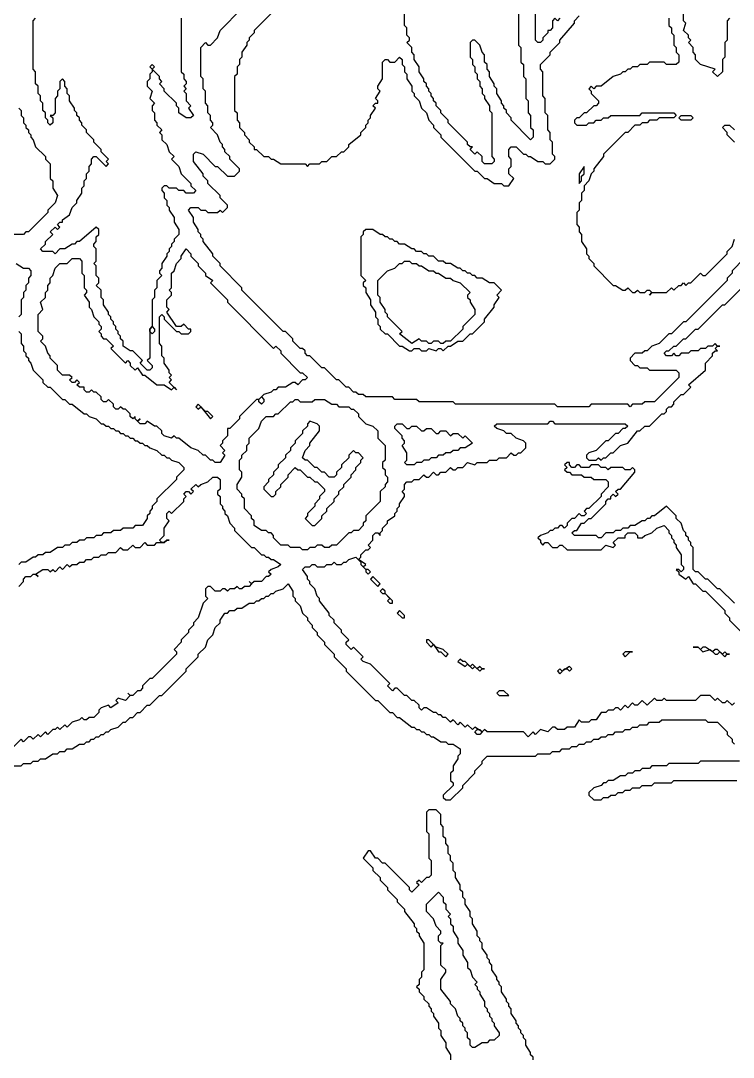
# Model space of a CAD drawing. Header units: millimetres. Extents: x 2 to 58.7, y 4.1 to 84.
# Drawn here: x 19.99 to 37.78, y 30.67 to 56.55 of the extents above; entities that cross this region are included whole.
import ezdxf

# ---------------------------------------------------------------- set-up
doc = ezdxf.new("R2010")
doc.units = ezdxf.units.MM
doc.layers.add('RAISED_METAL', color=7, linetype='Continuous')

msp = doc.modelspace()

# ---------------------------------------------------------------- linework, layer by layer
at = {"layer": 'RAISED_METAL'}
for points in [[(33.451, 56.606), (33.39, 56.545), (33.329, 56.606), (33.269, 56.545), (33.269, 56.364), (33.208, 56.303), (33.148, 56.303), (33.148, 56.242), (33.026, 56.121), (33.026, 56.061), (32.966, 56), (32.905, 56), (32.845, 56.061), (32.845, 57.939)], [(32.42, 57.455), (32.42, 55.939), (32.481, 55.879), (32.481, 55.515), (32.542, 55.455), (32.542, 55.152), (32.602, 55.091), (32.602, 54.606), (32.663, 54.545), (32.663, 54.242), (32.723, 54.182), (32.723, 53.879), (32.784, 53.818), (32.784, 53.636), (32.723, 53.576), (32.239, 54.061), (32.239, 54.121), (32.117, 54.242), (32.117, 54.303), (32.057, 54.364), (32.057, 54.424), (31.996, 54.485), (31.996, 54.545), (31.875, 54.727), (31.875, 54.848), (31.814, 54.909), (31.814, 54.97), (31.693, 55.152), (31.693, 55.273), (31.633, 55.333), (31.633, 55.455), (31.572, 55.515), (31.572, 55.697), (31.511, 55.758), (31.451, 55.939), (31.33, 56.061), (31.269, 56.061), (31.209, 56), (31.209, 55.636), (31.269, 55.576), (31.269, 55.455), (31.33, 55.394), (31.33, 55.273), (31.39, 55.212), (31.39, 55.091), (31.451, 55.03), (31.451, 54.909), (31.511, 54.848), (31.511, 54.727), (31.572, 54.667), (31.572, 54.606), (31.693, 54.424), (31.693, 54.303), (31.754, 54.242), (31.754, 53.152), (31.814, 53.091), (31.814, 53.03), (31.754, 52.97), (31.572, 52.97), (31.511, 53.03), (31.511, 53.152), (31.39, 53.273), (31.33, 53.212), (31.209, 53.333), (31.269, 53.394), (31.209, 53.394), (31.148, 53.455), (31.148, 53.515), (30.663, 54), (30.663, 54.061), (30.481, 54.242), (30.481, 54.303), (30.36, 54.424), (30.36, 54.485), (30.3, 54.545), (30.3, 54.606), (30.239, 54.667), (30.239, 54.727), (30.178, 54.788), (30.178, 54.848), (30.118, 54.909), (30.118, 54.97), (30.057, 55.03), (30.057, 55.091), (29.936, 55.273), (29.936, 55.394), (29.815, 55.576), (29.815, 55.697), (29.754, 55.758), (29.754, 55.879), (29.633, 56), (29.694, 56.061), (29.694, 56.121), (29.633, 56.182), (29.633, 56.364), (29.572, 56.424), (29.572, 56.909)], [(38.056, 50.606), (37.753, 50.303), (37.753, 50.242), (37.632, 50.121), (37.632, 50.061), (36.602, 49.03), (36.541, 49.03), (36.238, 48.727), (36.178, 48.727), (35.935, 48.485), (35.753, 48.424), (35.632, 48.303), (35.572, 48.303), (35.511, 48.242), (35.329, 48.242), (35.208, 48.121), (35.208, 48.061), (35.329, 47.939), (35.39, 47.939), (35.45, 47.879), (35.632, 47.879), (35.693, 47.818), (36.359, 47.818), (36.42, 47.758), (36.42, 47.636), (35.814, 47.03), (35.572, 47.03), (35.511, 46.97), (35.269, 46.97), (35.208, 46.909), (35.147, 46.97), (34.238, 46.97), (34.178, 46.909), (33.39, 46.909), (33.329, 46.97), (30.845, 46.97), (30.784, 47.03), (29.936, 47.03), (29.875, 47.091), (29.33, 47.091), (29.269, 47.152), (28.603, 47.152), (28.542, 47.212), (28.421, 47.212), (28.36, 47.273), (28.3, 47.273), (28.179, 47.394), (28.118, 47.394), (27.936, 47.576), (27.876, 47.576), (27.573, 47.879), (27.512, 47.879), (27.209, 48.182), (27.148, 48.182), (27.088, 48.242), (27.088, 48.303), (27.027, 48.364), (26.967, 48.364), (26.785, 48.545), (26.785, 48.606), (26.603, 48.788), (26.542, 48.788), (25.512, 49.818), (25.512, 49.879), (24.967, 50.424), (24.967, 50.485), (24.785, 50.667), (24.785, 50.727), (24.543, 51.03), (24.543, 51.091), (24.482, 51.152), (24.482, 51.212), (24.421, 51.273), (24.421, 51.333), (24.3, 51.515), (24.3, 51.636), (24.179, 51.818), (24.24, 51.879), (24.421, 51.879), (24.482, 51.818), (24.603, 51.818), (24.664, 51.758), (24.906, 51.758), (24.967, 51.818), (25.027, 51.758), (25.149, 51.879), (25.149, 51.939), (24.967, 52.121), (24.967, 52.182), (24.664, 52.485), (24.664, 52.545), (24.543, 52.667), (24.543, 52.727), (24.3, 53.03), (24.3, 53.212), (24.361, 53.273), (24.543, 53.212), (24.846, 52.909), (24.906, 52.909), (25.149, 52.667), (25.33, 52.667), (25.452, 52.788), (25.452, 52.848), (25.209, 53.091), (25.209, 53.152), (25.088, 53.273), (25.088, 53.333), (25.027, 53.394), (25.027, 53.455), (24.967, 53.515), (24.906, 53.697), (24.724, 53.879), (24.785, 53.939), (24.785, 54), (24.724, 54.061), (24.724, 54.182), (24.664, 54.242), (24.664, 54.424), (24.603, 54.485), (24.603, 54.788), (24.543, 54.848), (24.543, 55.091), (24.482, 55.152), (24.482, 55.879), (24.603, 56), (24.664, 55.939), (24.724, 55.939), (24.906, 56.121), (24.967, 56.303), (25.512, 56.848)], [(26.239, 56.727), (25.815, 56.303), (25.815, 56.242), (25.694, 56.121), (25.694, 56.061), (25.633, 56), (25.633, 55.939), (25.512, 55.758), (25.512, 55.636), (25.452, 55.576), (25.452, 55.455), (25.391, 55.394), (25.391, 55.212), (25.33, 55.152), (25.33, 54.303), (25.391, 54.242), (25.391, 54.061), (25.452, 54), (25.452, 53.879), (25.573, 53.758), (25.573, 53.697), (25.694, 53.576), (25.694, 53.515), (25.815, 53.394), (25.815, 53.333), (25.876, 53.333), (26.058, 53.152), (26.179, 53.152), (26.239, 53.091), (26.3, 53.091), (26.482, 52.97), (27.088, 52.97), (27.148, 52.909), (27.209, 52.97), (27.451, 52.97), (27.512, 53.03), (27.633, 53.03), (27.754, 53.152), (27.876, 53.152), (27.997, 53.273), (28.057, 53.273), (28.179, 53.394), (28.179, 53.455), (28.482, 53.697), (28.482, 53.758), (28.603, 53.879), (28.603, 53.939), (28.663, 54), (28.663, 54.061), (28.724, 54.121), (28.724, 54.182), (28.845, 54.364), (28.785, 54.424), (28.845, 54.485), (28.906, 54.485), (28.906, 54.545), (28.845, 54.606), (28.966, 54.788), (28.906, 54.848), (28.906, 54.909), (29.027, 55.091), (29.027, 55.515), (29.088, 55.576), (29.148, 55.576), (29.209, 55.515), (29.33, 55.515), (29.451, 55.636), (29.512, 55.576), (29.512, 55.455), (29.572, 55.394), (29.572, 55.273), (29.633, 55.212), (29.633, 55.091), (29.754, 54.909), (29.754, 54.788), (29.815, 54.727), (29.815, 54.667), (29.936, 54.545), (29.997, 54.364), (30.118, 54.242), (30.178, 54.061), (30.3, 53.939), (30.3, 53.879), (30.481, 53.697), (30.481, 53.636), (31.33, 52.788), (31.39, 52.788), (31.572, 52.606), (31.633, 52.606), (31.814, 52.485), (31.996, 52.485), (32.057, 52.424), (32.178, 52.424), (32.299, 52.606), (32.178, 52.727), (32.178, 52.848), (32.239, 52.909), (32.239, 53.091), (32.178, 53.152), (32.178, 53.333), (32.239, 53.394), (32.36, 53.394), (32.542, 53.212), (32.602, 53.212), (32.663, 53.152), (32.723, 53.152), (32.905, 53.03), (33.026, 53.03), (33.087, 52.97), (33.208, 52.97), (33.329, 53.091), (33.329, 53.152), (33.269, 53.212), (33.269, 53.515), (33.208, 53.576), (33.208, 53.758), (33.148, 53.818), (33.148, 54.182), (33.087, 54.242), (33.087, 54.606), (33.026, 54.667), (33.026, 55.273), (32.966, 55.333), (32.966, 55.455), (33.208, 55.697), (33.208, 55.758), (33.451, 56), (33.451, 56.061), (33.814, 56.485), (33.814, 56.545), (33.935, 56.667)], [(37.693, 56.606), (37.632, 56.545), (37.632, 56.061), (37.571, 56), (37.571, 55.636), (37.511, 55.576), (37.511, 55.273), (37.39, 55.152), (37.268, 55.273), (37.329, 55.333), (36.965, 55.455), (36.844, 55.576), (36.844, 55.697), (36.784, 55.758), (36.784, 55.879), (36.662, 56), (36.723, 56.061), (36.662, 56.121), (36.662, 56.182), (36.541, 56.303), (36.602, 56.485), (36.541, 56.545), (36.541, 56.727)], [(23.997, 56.606), (23.997, 55.273), (24.058, 55.212), (24.058, 55.091), (24.119, 55.03), (24.119, 54.97), (24.058, 54.909), (24.119, 54.848), (24.058, 54.788), (24.119, 54.727), (24.119, 54.545), (24.24, 54.424), (24.179, 54.364), (24.3, 54.182), (24.24, 54.121), (24.119, 54.121), (23.937, 54.242), (23.937, 54.364), (23.876, 54.424), (23.876, 54.485), (23.573, 54.788), (23.573, 54.848), (23.452, 54.97), (23.513, 55.03), (23.452, 55.091), (23.452, 55.152), (23.27, 55.333), (23.331, 55.394), (23.27, 55.455), (23.21, 55.394), (23.27, 55.333), (23.27, 55.273), (23.21, 55.212), (23.21, 55.091), (23.149, 55.03), (23.149, 54.909), (23.27, 54.788), (23.21, 54.606), (23.331, 54.485), (23.27, 54.424), (23.27, 54.303), (23.331, 54.242), (23.331, 54.061), (23.391, 54), (23.391, 53.939), (23.513, 53.818), (23.452, 53.758), (23.513, 53.697), (23.513, 53.576), (23.634, 53.455), (23.694, 53.273), (23.816, 53.152), (23.755, 53.091), (23.937, 52.909), (23.997, 52.727), (24.24, 52.485), (24.24, 52.424), (24.361, 52.303), (24.3, 52.242), (24.119, 52.242), (24.058, 52.303), (23.937, 52.303), (23.876, 52.364), (23.694, 52.364), (23.634, 52.424), (23.573, 52.424), (23.513, 52.364), (23.513, 52.303), (23.573, 52.242), (23.573, 52.121), (23.634, 52.061), (23.634, 51.939), (23.694, 51.879), (23.694, 51.818), (23.816, 51.636), (23.816, 51.515), (23.937, 51.333), (23.937, 51.212), (23.816, 51.091), (23.816, 51.03), (23.755, 50.97), (23.755, 50.909), (23.694, 50.848), (23.694, 50.788), (23.634, 50.727), (23.634, 50.667), (23.513, 50.485), (23.513, 50.364), (23.452, 50.303), (23.452, 50.242), (23.513, 50.182), (23.391, 50.061), (23.391, 49.879), (23.331, 49.818), (23.331, 49.636), (23.27, 49.576), (23.27, 48.909), (23.21, 48.848), (23.21, 48.121), (23.149, 48.061), (23.27, 47.939), (23.27, 47.879), (23.21, 47.818), (23.149, 47.818), (22.967, 48), (23.028, 48.061), (22.785, 48.303), (22.725, 48.303), (22.543, 48.424), (22.543, 48.545), (22.482, 48.606), (22.482, 48.667), (22.422, 48.727), (22.422, 48.788), (22.361, 48.848), (22.361, 48.909), (22.301, 48.97), (22.301, 49.03), (22.24, 49.091), (22.24, 49.152), (22.179, 49.212), (22.179, 49.273), (22.058, 49.455), (22.058, 49.576), (21.998, 49.636), (21.998, 49.818), (21.876, 49.939), (21.937, 50), (21.937, 50.121), (21.876, 50.182), (21.876, 50.424), (21.816, 50.485), (21.876, 50.545), (21.876, 50.848), (21.816, 50.909), (21.816, 50.97), (21.876, 51.03), (21.876, 51.152), (21.937, 51.212), (21.937, 51.333), (21.876, 51.394), (21.452, 51.03), (21.392, 51.03), (21.331, 50.97), (21.27, 50.97), (21.089, 50.848), (20.967, 50.848), (20.846, 50.727), (20.786, 50.788), (20.543, 50.788), (20.483, 50.848), (20.604, 50.97), (20.604, 51.03), (20.786, 51.212), (20.725, 51.273), (20.846, 51.394), (20.907, 51.333), (20.967, 51.394), (20.907, 51.455), (20.967, 51.515), (21.028, 51.515), (21.028, 51.576), (21.21, 51.697), (21.27, 51.879), (21.392, 52), (21.392, 52.061), (21.513, 52.242), (21.513, 52.364), (21.573, 52.424), (21.573, 52.545), (21.634, 52.606), (21.634, 52.727), (21.695, 52.788), (21.695, 52.909), (21.755, 52.97), (21.755, 53.091), (21.816, 53.152), (21.876, 53.152), (22.119, 52.909), (22.179, 52.97), (22.119, 53.03), (22.179, 53.091), (21.998, 53.273), (21.998, 53.333), (21.816, 53.515), (21.816, 53.576), (21.634, 53.758), (21.634, 53.818), (21.513, 53.939), (21.513, 54), (21.452, 54.061), (21.452, 54.121), (21.392, 54.182), (21.392, 54.242), (21.331, 54.303), (21.331, 54.364), (21.21, 54.545), (21.21, 54.667), (21.149, 54.727), (21.149, 54.848), (21.089, 54.909), (21.089, 55.03), (21.028, 55.091), (20.967, 55.03), (20.967, 54.848), (20.907, 54.788), (20.907, 54.667), (20.846, 54.606), (20.846, 54.242), (20.786, 54.182), (20.725, 54.182), (20.786, 54.121), (20.786, 54), (20.725, 53.939), (20.664, 54), (20.664, 54.061), (20.604, 54.121), (20.604, 54.242), (20.543, 54.303), (20.543, 54.485), (20.483, 54.545), (20.483, 54.667), (20.422, 54.727), (20.422, 54.909), (20.361, 54.97), (20.361, 55.273), (20.301, 55.333), (20.301, 56.545), (20.361, 56.606)], [(36.178, 56.606), (36.178, 56.424), (36.238, 56.364), (36.238, 56.242), (36.299, 56.182), (36.299, 55.939), (36.359, 55.879), (36.359, 55.758), (36.42, 55.697), (36.42, 55.515), (36.359, 55.455), (36.117, 55.455), (36.056, 55.515), (35.693, 55.515), (35.632, 55.455), (35.45, 55.455), (35.39, 55.394), (35.269, 55.394), (35.208, 55.333), (35.147, 55.333), (35.087, 55.273), (35.026, 55.273), (34.966, 55.212), (34.784, 55.152), (34.481, 54.909), (34.36, 54.909), (34.299, 54.848), (34.238, 54.909), (34.178, 54.848), (34.238, 54.788), (34.238, 54.727), (34.42, 54.545), (34.42, 54.485), (34.36, 54.424), (34.299, 54.424), (34.117, 54.242), (34.057, 54.242), (33.935, 54.121), (33.875, 54.121), (33.814, 54.061), (33.814, 54), (33.875, 53.939), (34.117, 53.939), (34.178, 54), (34.299, 54), (34.36, 54.061), (34.481, 54.061), (34.541, 54.121), (34.663, 54.121), (34.723, 54.182), (35.45, 54.182), (35.511, 54.242), (36.299, 54.242), (36.359, 54.182), (36.299, 54.121), (35.935, 54.121), (35.875, 54.061), (35.693, 54.061), (35.632, 54), (35.511, 54), (35.45, 53.939), (35.329, 53.939), (35.147, 53.758), (35.087, 53.758), (34.541, 53.212), (34.541, 53.152), (34.299, 52.848), (34.299, 52.788), (34.238, 52.727), (34.178, 52.545), (34.057, 52.424), (34.057, 52.303), (33.996, 52.242), (33.996, 52.061), (33.935, 52), (33.935, 51.818), (33.875, 51.758), (33.875, 51.455), (33.935, 51.394), (33.935, 51.273), (33.996, 51.212), (33.996, 51.03), (34.117, 50.848), (34.117, 50.727), (34.178, 50.667), (34.178, 50.606), (34.299, 50.485), (34.299, 50.424), (34.784, 49.939), (34.844, 49.939), (35.026, 49.818), (35.087, 49.818), (35.147, 49.879), (35.269, 49.758), (35.329, 49.758), (35.39, 49.818), (35.45, 49.758), (35.572, 49.758), (35.632, 49.818), (35.693, 49.818), (35.753, 49.758), (35.693, 49.697), (35.753, 49.758), (36.117, 49.758), (36.238, 49.879), (36.299, 49.818), (36.42, 49.939), (36.481, 49.939), (36.541, 50), (36.602, 49.939), (36.662, 50), (36.723, 50), (36.965, 50.242), (37.026, 50.182), (37.087, 50.182), (37.632, 50.727), (37.632, 50.788), (37.753, 50.909), (37.814, 51.091)], [(19.937, 54.364), (19.998, 54.303), (19.998, 54.182), (20.058, 54.121), (20.058, 54), (20.119, 53.939), (20.119, 53.879), (20.18, 53.818), (20.18, 53.758), (20.24, 53.697), (20.24, 53.636), (20.301, 53.576), (20.361, 53.394), (20.604, 53.152), (20.604, 53.091), (20.725, 52.97), (20.725, 52.606), (20.786, 52.545), (20.786, 52.364), (20.907, 52.182), (20.846, 52), (20.664, 51.818), (20.664, 51.758), (20.18, 51.273), (20.119, 51.273), (20.058, 51.212), (19.634, 51.212)], [(37.814, 53.515), (37.632, 53.697), (37.632, 53.758), (37.511, 53.879), (37.571, 53.939), (37.693, 53.939), (37.814, 53.818)], [(19.877, 50.485), (20.058, 50.364), (20.18, 50.364), (20.24, 50.303), (20.24, 50.182), (20.18, 50.121), (20.18, 50), (20.119, 49.939), (20.119, 49.818), (20.058, 49.758), (20.058, 49.636), (19.998, 49.576), (19.998, 49.212), (19.937, 49.152)], [(37.814, 39.515), (37.753, 39.455), (37.632, 39.576), (37.571, 39.515), (37.511, 39.515), (37.39, 39.636), (37.329, 39.576), (37.208, 39.697), (36.965, 39.697), (36.844, 39.576), (36.117, 39.576), (36.056, 39.636), (35.996, 39.576), (35.875, 39.576), (35.814, 39.636), (35.632, 39.455), (35.511, 39.576), (35.39, 39.455), (35.329, 39.455), (35.269, 39.515), (35.147, 39.394), (35.087, 39.455), (34.966, 39.333), (34.905, 39.394), (34.844, 39.394), (34.784, 39.333), (34.663, 39.333), (34.602, 39.273), (34.481, 39.273), (34.36, 39.091), (34.238, 39.091), (34.178, 39.03), (33.996, 39.03), (33.935, 39.091), (33.814, 38.909), (33.632, 38.909), (33.572, 38.848), (33.39, 38.848), (33.329, 38.909), (33.269, 38.909), (33.148, 38.788), (32.966, 38.848), (32.845, 38.727), (32.784, 38.788), (32.663, 38.667), (32.542, 38.788), (31.633, 38.788), (31.572, 38.848), (31.511, 38.788), (31.33, 38.909), (31.269, 38.848), (31.148, 38.97), (31.087, 38.909), (30.966, 39.03), (30.906, 38.97), (30.784, 39.091), (30.724, 39.03), (30.603, 39.152), (30.542, 39.152), (30.481, 39.212), (30.421, 39.212), (30.36, 39.273), (30.3, 39.273), (30.118, 39.394), (30.057, 39.394), (29.997, 39.333), (29.936, 39.394), (29.936, 39.455), (29.815, 39.576), (29.754, 39.576), (29.633, 39.697), (29.572, 39.697), (29.391, 39.879), (29.33, 39.879), (29.269, 39.818), (29.148, 39.939), (29.209, 40), (28.724, 40.485), (28.542, 40.545), (28.482, 40.606), (28.542, 40.667), (28.3, 40.909), (28.239, 40.848), (28.118, 40.97), (28.118, 41.03), (28.179, 41.091), (27.997, 41.273), (27.997, 41.333), (27.815, 41.515), (27.815, 41.576), (27.694, 41.697), (27.694, 41.758), (27.451, 42.061), (27.451, 42.121), (27.391, 42.182), (27.33, 42.364), (27.209, 42.485), (27.209, 42.545), (27.148, 42.606), (27.148, 42.667), (27.027, 42.848), (27.088, 42.909), (27.209, 42.909), (27.27, 42.97), (27.33, 42.97), (27.391, 42.909), (27.573, 42.909), (27.633, 42.97), (27.754, 42.97), (27.815, 43.03), (27.876, 42.97), (27.997, 42.97), (28.057, 43.03), (28.118, 43.03), (28.179, 43.091), (28.36, 43.152), (28.482, 43.03), (28.482, 42.97), (28.603, 42.848), (28.603, 42.788), (28.663, 42.727), (28.724, 42.788), (28.663, 42.848), (28.603, 42.848), (28.542, 42.909), (28.603, 42.97), (28.421, 43.091), (28.482, 43.152), (28.482, 43.212), (28.603, 43.333), (28.663, 43.333), (28.724, 43.394), (28.663, 43.455), (28.785, 43.576), (28.785, 43.697), (28.845, 43.758), (28.906, 43.758), (28.966, 43.697), (28.966, 43.758), (29.027, 43.818), (29.027, 43.879), (29.148, 44), (29.148, 44.061), (29.33, 44.182), (29.33, 44.242), (29.391, 44.303), (29.391, 44.364), (29.451, 44.424), (29.451, 44.485), (29.572, 44.667), (29.572, 44.727), (29.512, 44.788), (29.572, 44.848), (29.572, 44.97), (29.633, 45.03), (29.754, 45.03), (29.815, 45.091), (29.936, 45.091), (30.057, 45.212), (30.118, 45.152), (30.178, 45.152), (30.3, 45.273), (30.36, 45.212), (30.421, 45.212), (30.481, 45.273), (30.603, 45.273), (30.724, 45.394), (30.784, 45.333), (30.845, 45.333), (30.906, 45.394), (31.027, 45.394), (31.148, 45.515), (31.33, 45.455), (31.39, 45.515), (31.633, 45.515), (31.693, 45.576), (31.875, 45.576), (31.936, 45.636), (32.117, 45.636), (32.239, 45.758), (32.299, 45.697), (32.36, 45.697), (32.42, 45.758), (32.481, 45.758), (32.602, 45.879), (32.602, 46), (32.542, 46.061), (32.36, 46.121), (32.239, 46.242), (32.117, 46.242), (32.057, 46.303), (31.875, 46.364), (31.814, 46.424), (31.875, 46.485), (33.148, 46.485), (33.208, 46.545), (33.269, 46.545), (33.329, 46.485), (35.087, 46.485), (35.147, 46.424), (35.087, 46.364), (35.026, 46.364), (34.905, 46.242), (34.844, 46.242), (34.663, 46.061), (34.602, 46.061), (34.36, 45.818), (34.178, 45.758), (34.117, 45.697), (34.117, 45.636), (34.178, 45.576), (34.36, 45.576), (34.42, 45.636), (34.481, 45.576), (34.541, 45.636), (34.602, 45.636), (34.723, 45.758), (34.784, 45.758), (34.966, 45.939), (35.147, 46), (35.39, 46.303), (35.45, 46.303), (35.572, 46.424), (35.693, 46.424), (35.996, 46.727), (36.056, 46.727), (36.117, 46.788), (36.117, 46.848), (36.178, 46.909), (36.238, 46.909), (36.299, 46.97), (36.299, 47.03), (36.481, 47.212), (36.541, 47.212), (36.723, 47.394), (36.662, 47.455), (37.087, 47.818), (37.087, 48), (37.268, 48.182), (37.268, 48.242), (37.329, 48.303), (37.39, 48.303), (37.329, 48.364), (37.39, 48.424), (37.45, 48.424), (37.39, 48.424), (37.329, 48.485), (37.268, 48.424), (37.147, 48.424), (37.087, 48.364), (36.965, 48.364), (36.905, 48.303), (36.723, 48.303), (36.662, 48.242), (36.481, 48.242), (36.42, 48.182), (36.359, 48.182), (36.299, 48.242), (36.238, 48.182), (36.117, 48.182), (36.056, 48.242), (36.117, 48.303), (36.178, 48.303), (36.299, 48.424), (36.359, 48.424), (36.541, 48.606), (36.602, 48.606), (36.844, 48.848), (36.905, 48.848), (37.511, 49.455), (37.571, 49.455), (38.056, 49.939)], [(19.937, 48.788), (19.998, 48.727), (19.998, 48.485), (20.058, 48.424), (20.058, 48.303), (20.119, 48.242), (20.119, 48.182), (20.18, 48.121), (20.18, 48.061), (20.24, 48), (20.301, 47.818), (20.543, 47.576), (20.543, 47.515), (20.664, 47.394), (20.725, 47.394), (21.028, 47.091), (21.089, 47.091), (21.21, 46.97), (21.27, 46.97), (21.573, 46.727), (21.634, 46.727), (21.695, 46.667), (21.876, 46.606), (21.998, 46.485), (22.058, 46.485), (22.119, 46.424), (22.179, 46.424), (22.24, 46.364), (22.301, 46.364), (22.361, 46.303), (22.422, 46.303), (22.482, 46.242), (22.543, 46.242), (22.604, 46.182), (22.664, 46.182), (22.725, 46.121), (22.785, 46.121), (22.846, 46.061), (22.907, 46.061), (22.967, 46), (23.028, 46), (23.088, 45.939), (23.149, 45.939), (23.21, 45.879), (23.391, 45.818), (23.513, 45.697), (23.573, 45.697), (23.634, 45.636), (23.694, 45.636), (23.755, 45.576), (23.937, 45.515), (24.058, 45.394), (24.058, 45.333), (23.876, 45.152), (23.876, 45.091), (23.391, 44.606), (23.391, 44.545), (23.27, 44.424), (23.27, 44.364), (23.21, 44.303), (23.21, 44.242), (23.149, 44.182), (23.149, 44.121), (23.028, 43.939), (22.846, 43.939), (22.785, 43.879), (22.543, 43.879), (22.482, 43.818), (22.301, 43.818), (22.24, 43.758), (22.058, 43.758), (21.998, 43.697), (21.876, 43.697), (21.816, 43.636), (21.634, 43.636), (21.573, 43.576), (21.452, 43.576), (21.392, 43.515), (21.27, 43.515), (21.21, 43.455), (21.089, 43.455), (21.028, 43.394), (20.907, 43.394), (20.725, 43.273), (20.604, 43.273), (20.543, 43.212), (20.422, 43.212), (20.361, 43.152), (20.301, 43.152), (20.119, 43.03), (19.998, 43.03), (19.937, 42.97)], [(37.814, 42), (37.45, 42.364), (37.39, 42.364), (37.147, 42.606), (37.087, 42.606), (36.905, 42.788), (36.844, 42.788), (36.784, 42.848), (36.784, 43.394), (36.723, 43.455), (36.723, 43.515), (36.662, 43.576), (36.662, 43.636), (36.602, 43.697), (36.602, 43.758), (36.541, 43.818), (36.481, 44), (36.359, 44.121), (36.359, 44.182), (36.117, 44.424), (35.814, 44.182), (35.753, 44.182), (35.693, 44.121), (35.632, 44.121), (35.572, 44.061), (35.511, 44.061), (35.329, 43.939), (35.208, 43.939), (35.147, 43.879), (35.026, 43.879), (34.966, 43.818), (34.844, 43.818), (34.784, 43.758), (34.602, 43.758), (34.481, 43.636), (34.42, 43.636), (34.36, 43.697), (33.814, 43.697), (33.754, 43.758), (33.814, 43.818), (33.875, 43.818), (33.996, 44), (34.057, 44), (34.178, 44.121), (34.238, 44.121), (34.602, 44.485), (34.602, 44.545), (34.663, 44.606), (34.723, 44.606), (34.723, 44.667), (34.784, 44.727), (34.844, 44.667), (34.905, 44.727), (34.844, 44.788), (34.905, 44.848), (34.966, 44.848), (35.329, 45.273), (35.329, 45.333), (35.269, 45.394), (35.208, 45.333), (35.087, 45.333), (35.026, 45.394), (34.723, 45.394), (34.663, 45.333), (34.602, 45.394), (34.481, 45.394), (34.42, 45.455), (34.238, 45.455), (34.178, 45.394), (33.996, 45.394), (33.935, 45.455), (33.875, 45.455), (33.814, 45.394), (33.754, 45.394), (33.693, 45.455), (33.693, 45.515), (33.632, 45.515), (33.572, 45.455), (33.632, 45.394), (33.572, 45.333), (33.632, 45.273), (33.693, 45.273), (33.754, 45.212), (33.996, 45.212), (34.057, 45.152), (34.238, 45.152), (34.299, 45.091), (34.602, 45.091), (34.663, 45.03), (34.663, 44.909), (34.481, 44.727), (34.481, 44.667), (34.178, 44.364), (34.117, 44.364), (34.057, 44.303), (34.117, 44.242), (34.057, 44.182), (33.996, 44.182), (33.935, 44.242), (33.814, 44.121), (33.754, 44.121), (33.632, 44), (33.632, 43.939), (33.572, 43.879), (33.511, 43.939), (33.451, 43.939), (33.39, 43.879), (33.329, 43.879), (33.269, 43.818), (33.208, 43.818), (33.148, 43.758), (32.966, 43.697), (32.905, 43.636), (32.966, 43.576), (32.966, 43.515), (33.026, 43.455), (33.087, 43.515), (33.148, 43.515), (33.269, 43.394), (33.39, 43.394), (33.451, 43.455), (33.511, 43.455), (33.632, 43.333), (34.481, 43.333), (34.602, 43.455), (34.784, 43.394), (34.844, 43.455), (34.784, 43.515), (34.905, 43.636), (35.087, 43.636), (35.087, 43.697), (35.147, 43.758), (35.329, 43.758), (35.39, 43.697), (35.39, 43.636), (35.511, 43.636), (35.572, 43.697), (35.753, 43.758), (35.875, 43.879), (36.056, 43.939), (36.178, 43.818), (36.178, 43.758), (36.238, 43.697), (36.238, 43.636), (36.299, 43.576), (36.299, 43.515), (36.359, 43.455), (36.359, 43.394), (36.481, 43.212), (36.481, 42.97), (36.541, 42.909), (36.541, 42.848), (36.481, 42.788), (36.42, 42.848), (36.359, 42.848), (36.42, 42.788), (36.42, 42.727), (36.602, 42.606), (36.662, 42.667), (36.784, 42.485), (36.844, 42.485), (37.026, 42.303), (37.087, 42.303), (37.571, 41.818), (37.571, 41.758), (37.693, 41.636), (37.693, 41.576), (37.996, 41.273)], [(19.937, 42.424), (20.058, 42.545), (20.058, 42.606), (20.119, 42.667), (20.24, 42.667), (20.301, 42.727), (20.361, 42.727), (20.422, 42.667), (20.361, 42.727), (20.543, 42.848), (20.664, 42.848), (20.725, 42.788), (20.786, 42.848), (20.846, 42.788), (20.967, 42.909), (21.028, 42.848), (21.149, 42.97), (21.21, 42.909), (21.27, 42.97), (21.392, 42.97), (21.452, 43.03), (21.573, 43.03), (21.634, 43.091), (21.755, 43.091), (21.816, 43.152), (21.937, 43.152), (21.998, 43.212), (22.119, 43.212), (22.179, 43.273), (22.361, 43.273), (22.482, 43.394), (22.543, 43.333), (22.664, 43.333), (22.785, 43.455), (22.846, 43.394), (22.967, 43.394), (23.088, 43.515), (23.149, 43.455), (23.331, 43.455), (23.391, 43.515), (23.573, 43.515), (23.634, 43.576), (23.694, 43.576), (23.634, 43.576), (23.573, 43.515), (23.513, 43.515), (23.452, 43.576), (23.573, 43.697), (23.573, 43.879), (23.694, 44.061), (23.634, 44.121), (23.634, 44.242), (23.694, 44.303), (23.755, 44.242), (24.058, 44.545), (24.058, 44.606), (24.119, 44.667), (24.058, 44.727), (24.119, 44.788), (24.179, 44.788), (24.24, 44.727), (24.3, 44.788), (24.24, 44.848), (24.361, 44.97), (24.421, 44.909), (24.482, 44.97), (24.664, 45.03), (24.785, 45.152), (24.906, 45.152), (24.967, 45.091), (24.967, 44.848), (24.906, 44.788), (24.906, 44.727), (24.967, 44.667), (24.967, 44.485), (25.027, 44.424), (25.027, 44.364), (25.088, 44.303), (25.088, 44.242), (25.149, 44.182), (25.209, 44), (25.33, 43.879), (25.33, 43.818), (25.755, 43.394), (25.815, 43.394), (25.997, 43.212), (26.058, 43.212), (26.118, 43.152), (26.179, 43.152), (26.239, 43.091), (26.3, 43.091), (26.482, 42.97), (26.421, 42.909), (26.239, 42.848), (26.179, 42.788), (26.239, 42.727), (26.179, 42.667), (26.118, 42.667), (25.997, 42.545), (25.815, 42.545), (25.755, 42.485), (25.694, 42.545), (25.755, 42.485), (25.694, 42.424), (25.573, 42.424), (25.512, 42.364), (25.452, 42.364), (25.391, 42.424), (25.33, 42.364), (25.209, 42.364), (25.149, 42.303), (25.088, 42.364), (25.027, 42.364), (24.967, 42.303), (24.846, 42.303), (24.724, 42.424), (24.664, 42.424), (24.603, 42.364), (24.603, 42.182), (24.664, 42.121), (24.543, 42), (24.421, 41.636), (24.3, 41.515), (24.3, 41.455), (24.179, 41.333), (24.179, 41.273), (23.997, 41.091), (23.997, 41.03), (23.816, 40.848), (23.876, 40.788), (23.876, 40.727), (23.27, 40.121), (23.21, 40.121), (23.028, 39.939), (23.028, 39.879), (22.967, 39.818), (22.907, 39.818), (22.785, 39.697), (22.725, 39.697), (22.664, 39.758), (22.725, 39.697), (22.604, 39.576), (22.422, 39.636), (22.361, 39.576), (22.422, 39.515), (22.24, 39.394), (22.179, 39.455), (21.998, 39.394), (21.937, 39.333), (21.937, 39.273), (21.816, 39.152), (21.695, 39.152), (21.634, 39.091), (21.573, 39.091), (21.513, 39.152), (21.452, 39.091), (21.27, 39.03), (21.149, 38.909), (21.089, 38.97), (20.967, 38.848), (20.907, 38.909), (20.846, 38.848), (20.786, 38.848), (20.664, 38.727), (20.604, 38.788), (20.483, 38.667), (20.422, 38.727), (20.301, 38.606), (20.24, 38.667), (20.18, 38.667), (20.058, 38.545), (19.998, 38.606), (19.816, 38.424)], [(19.816, 37.939), (19.998, 37.939), (20.058, 38), (20.24, 38), (20.301, 38.061), (20.422, 38.061), (20.483, 38.121), (20.604, 38.121), (20.786, 38.242), (20.907, 38.242), (20.967, 38.303), (21.089, 38.303), (21.149, 38.364), (21.27, 38.364), (21.452, 38.485), (21.573, 38.485), (21.634, 38.545), (21.695, 38.545), (21.755, 38.606), (21.816, 38.606), (21.876, 38.667), (21.937, 38.667), (21.998, 38.727), (22.058, 38.727), (22.119, 38.788), (22.179, 38.788), (22.24, 38.848), (22.422, 38.909), (22.543, 39.03), (22.604, 39.03), (22.725, 39.152), (22.785, 39.152), (22.907, 39.273), (22.967, 39.273), (23.149, 39.455), (23.21, 39.455), (23.452, 39.697), (23.513, 39.697), (24.119, 40.303), (24.119, 40.364), (24.421, 40.667), (24.421, 40.727), (24.603, 40.909), (24.664, 41.091), (24.785, 41.212), (24.846, 41.394), (24.967, 41.515), (24.967, 41.576), (25.088, 41.758), (25.149, 41.758), (25.209, 41.818), (25.33, 41.818), (25.391, 41.879), (25.512, 41.879), (25.694, 42), (25.815, 42), (25.876, 42.061), (25.936, 42.061), (25.997, 42.121), (26.058, 42.121), (26.118, 42.182), (26.179, 42.182), (26.239, 42.242), (26.3, 42.242), (26.361, 42.303), (26.542, 42.364), (26.664, 42.485), (26.785, 42.303), (26.785, 42.182), (26.845, 42.121), (26.845, 42.061), (26.967, 41.939), (27.027, 41.758), (27.148, 41.636), (27.148, 41.576), (27.27, 41.455), (27.27, 41.394), (27.391, 41.273), (27.391, 41.212), (27.573, 41.03), (27.573, 40.97), (27.815, 40.727), (27.815, 40.667), (28.118, 40.364), (28.118, 40.303), (28.845, 39.576), (28.906, 39.576), (29.209, 39.273), (29.269, 39.273), (29.391, 39.152), (29.451, 39.152), (29.754, 38.909), (29.815, 38.909), (29.875, 38.848), (29.936, 38.848), (29.997, 38.788), (30.057, 38.788), (30.118, 38.727), (30.178, 38.727), (30.239, 38.667), (30.3, 38.667), (30.481, 38.545), (30.603, 38.545), (30.663, 38.485), (30.784, 38.485), (30.966, 38.364), (30.966, 38.242), (30.906, 38.182), (30.906, 38.121), (30.784, 37.939), (30.784, 37.818), (30.724, 37.758), (30.724, 37.576), (30.784, 37.515), (30.784, 37.455), (30.542, 37.212), (30.542, 37.152), (30.603, 37.091), (30.724, 37.091), (31.027, 37.394), (31.027, 37.455), (31.33, 37.758), (31.33, 37.818), (31.511, 38), (31.511, 38.061), (31.633, 38.182), (32.845, 38.182), (32.905, 38.242), (33.208, 38.242), (33.269, 38.303), (33.451, 38.303), (33.511, 38.364), (33.693, 38.364), (33.754, 38.424), (33.875, 38.424), (33.935, 38.485), (34.057, 38.485), (34.117, 38.545), (34.238, 38.545), (34.299, 38.606), (34.42, 38.606), (34.481, 38.667), (34.602, 38.667), (34.663, 38.727), (34.784, 38.727), (34.844, 38.788), (35.026, 38.788), (35.087, 38.848), (35.208, 38.848), (35.269, 38.909), (35.39, 38.909), (35.45, 38.97), (35.632, 38.97), (35.693, 39.03), (35.935, 39.03), (35.996, 39.091), (37.087, 39.091), (37.147, 39.03), (37.39, 39.03), (37.632, 38.788), (37.632, 38.727), (37.753, 38.606), (37.753, 38.545), (37.814, 38.485)], [(37.935, 38.061), (36.965, 38.061), (36.905, 38), (36.178, 38), (36.117, 37.939), (35.753, 37.939), (35.693, 37.879), (35.511, 37.879), (35.45, 37.818), (35.329, 37.818), (35.269, 37.758), (35.147, 37.758), (35.087, 37.697), (34.966, 37.697), (34.784, 37.576), (34.663, 37.576), (34.602, 37.515), (34.541, 37.515), (34.481, 37.455), (34.299, 37.394), (34.178, 37.273), (34.178, 37.212), (34.299, 37.091), (34.481, 37.091), (34.541, 37.152), (34.663, 37.152), (34.723, 37.212), (34.844, 37.212), (34.905, 37.273), (35.026, 37.273), (35.087, 37.333), (35.208, 37.333), (35.269, 37.394), (35.45, 37.394), (35.511, 37.455), (35.753, 37.455), (35.814, 37.515), (36.238, 37.515), (36.299, 37.576), (37.874, 37.576)], [(32.784, 30.606), (32.784, 30.667), (32.723, 30.727), (32.723, 30.788), (32.602, 30.97), (32.602, 31.091), (32.542, 31.152), (32.542, 31.212), (32.481, 31.273), (32.481, 31.333), (32.42, 31.394), (32.42, 31.455), (32.36, 31.515), (32.36, 31.576), (32.239, 31.758), (32.239, 31.879), (32.178, 31.939), (32.178, 32), (32.117, 32.061), (32.117, 32.121), (31.996, 32.303), (31.996, 32.424), (31.936, 32.485), (31.936, 32.545), (31.875, 32.606), (31.875, 32.667), (31.754, 32.848), (31.754, 32.97), (31.693, 33.03), (31.693, 33.091), (31.633, 33.152), (31.633, 33.212), (31.511, 33.394), (31.511, 33.515), (31.451, 33.576), (31.451, 33.636), (31.39, 33.697), (31.39, 33.818), (31.269, 34), (31.269, 34.121), (31.209, 34.182), (31.209, 34.303), (31.087, 34.485), (31.087, 34.606), (31.027, 34.667), (31.027, 34.788), (30.966, 34.848), (30.966, 34.97), (30.845, 35.152), (30.845, 35.273), (30.784, 35.333), (30.784, 35.515), (30.724, 35.576), (30.724, 35.697), (30.663, 35.758), (30.663, 35.939), (30.603, 36), (30.603, 36.121), (30.542, 36.182), (30.542, 36.424), (30.481, 36.485), (30.481, 36.727), (30.36, 36.848), (30.178, 36.848), (30.118, 36.788), (30.118, 36.303), (30.178, 36.242), (30.178, 35.636), (30.239, 35.576), (30.239, 35.212), (30.178, 35.152), (30.118, 35.152), (29.997, 35.03), (29.936, 35.091), (29.875, 35.03), (29.936, 34.97), (29.754, 34.788), (29.694, 34.848), (29.694, 34.909), (29.088, 35.515), (29.027, 35.515), (28.906, 35.636), (28.845, 35.636), (28.724, 35.818), (28.663, 35.818), (28.542, 35.636), (28.785, 35.394), (28.785, 35.333), (28.966, 35.152), (28.966, 35.091), (29.148, 34.909), (29.148, 34.848), (29.391, 34.606), (29.391, 34.545), (29.572, 34.364), (29.572, 34.303), (29.815, 34), (29.815, 33.939), (29.875, 33.879), (29.875, 33.818), (29.936, 33.758), (29.936, 33.697), (30.057, 33.515), (30.057, 32.848), (29.997, 32.788), (29.997, 32.667), (29.936, 32.606), (29.936, 32.485), (29.875, 32.424), (29.936, 32.364), (29.936, 32.303), (30.057, 32.182), (30.057, 32.121), (30.178, 32), (30.178, 31.939), (30.239, 31.879), (30.239, 31.818), (30.3, 31.758), (30.3, 31.697), (30.421, 31.515), (30.421, 31.394), (30.481, 31.333), (30.481, 31.212), (30.603, 31.03), (30.603, 30.909), (30.724, 30.727), (30.724, 30.606)]]:
    msp.add_lwpolyline(points, dxfattribs=at)
for points in [[(36.42, 54.121), (36.481, 54.182), (36.723, 54.182), (36.784, 54.121), (36.723, 54.061), (36.481, 54.061)], [(34.057, 52.909), (33.935, 52.727), (33.935, 52.485), (33.996, 52.545), (33.996, 52.667), (34.057, 52.727)], [(28.542, 51.273), (28.542, 51.212), (28.482, 51.152), (28.482, 50.182), (28.603, 50.061), (28.542, 50), (28.542, 49.939), (28.603, 49.879), (28.603, 49.758), (28.724, 49.576), (28.724, 49.455), (28.845, 49.273), (28.845, 49.152), (28.906, 49.091), (28.906, 48.97), (28.966, 48.909), (28.966, 48.848), (29.088, 48.727), (29.148, 48.727), (29.451, 48.424), (29.512, 48.424), (29.694, 48.303), (29.754, 48.303), (29.815, 48.364), (29.936, 48.364), (29.997, 48.303), (30.118, 48.303), (30.178, 48.364), (30.36, 48.303), (30.421, 48.364), (30.481, 48.364), (30.542, 48.303), (30.663, 48.424), (30.724, 48.424), (30.906, 48.545), (31.027, 48.545), (31.209, 48.727), (31.269, 48.727), (31.572, 49.03), (31.572, 49.091), (31.814, 49.394), (31.814, 49.455), (31.936, 49.636), (31.875, 49.697), (31.996, 49.818), (31.814, 50), (31.693, 50), (31.511, 50.121), (31.39, 50.121), (31.33, 50.182), (31.269, 50.182), (31.209, 50.242), (31.148, 50.242), (31.087, 50.303), (31.027, 50.303), (30.966, 50.364), (30.906, 50.364), (30.724, 50.485), (30.603, 50.485), (30.542, 50.545), (30.421, 50.545), (30.3, 50.667), (30.178, 50.667), (30.118, 50.727), (30.057, 50.727), (29.997, 50.788), (29.875, 50.788), (29.815, 50.848), (29.754, 50.848), (29.572, 50.97), (29.451, 50.97), (29.391, 51.03), (29.33, 51.03), (29.269, 51.091), (29.209, 51.091), (29.148, 51.152), (29.088, 51.152), (29.027, 51.212), (28.966, 51.212), (28.785, 51.333), (28.603, 51.333)], [(20.967, 50.485), (21.149, 50.485), (21.27, 50.606), (21.452, 50.606), (21.513, 50.545), (21.513, 50.242), (21.573, 50.182), (21.573, 49.879), (21.634, 49.818), (21.634, 49.758), (21.573, 49.697), (21.695, 49.515), (21.695, 49.394), (21.755, 49.333), (21.816, 49.152), (21.937, 49.03), (21.937, 48.97), (21.998, 48.909), (21.998, 48.848), (21.937, 48.788), (21.998, 48.727), (21.998, 48.667), (22.058, 48.606), (22.119, 48.606), (22.301, 48.424), (22.24, 48.364), (22.604, 48), (22.664, 48.061), (22.725, 48), (22.725, 47.939), (22.846, 47.818), (22.907, 47.879), (23.028, 47.697), (23.088, 47.697), (23.391, 47.455), (23.573, 47.455), (23.755, 47.333), (23.816, 47.394), (23.876, 47.333), (23.694, 47.515), (23.755, 47.576), (23.694, 47.636), (23.755, 47.697), (23.694, 47.758), (23.694, 47.818), (23.573, 48), (23.573, 48.121), (23.513, 48.182), (23.513, 48.424), (23.452, 48.485), (23.452, 49.152), (23.513, 49.212), (23.573, 49.152), (23.573, 49.091), (23.876, 48.788), (23.937, 48.788), (23.997, 48.727), (24.179, 48.727), (24.24, 48.788), (24.24, 48.848), (24.179, 48.848), (24.058, 48.97), (23.997, 48.909), (23.876, 48.909), (23.634, 49.273), (23.694, 49.333), (23.634, 49.394), (23.634, 49.576), (23.755, 49.697), (23.755, 49.758), (23.694, 49.818), (23.755, 49.879), (23.755, 50.242), (23.816, 50.303), (23.876, 50.485), (23.997, 50.606), (23.997, 50.667), (24.119, 50.848), (24.24, 50.727), (24.24, 50.667), (24.421, 50.485), (24.421, 50.424), (24.603, 50.242), (24.603, 50.182), (24.785, 50.061), (24.724, 50), (25.149, 49.576), (25.149, 49.515), (26.3, 48.364), (26.361, 48.424), (26.482, 48.303), (26.482, 48.242), (26.967, 47.758), (27.027, 47.758), (27.148, 47.636), (27.088, 47.576), (27.027, 47.576), (26.906, 47.455), (26.845, 47.515), (26.785, 47.515), (26.603, 47.394), (26.421, 47.394), (26.361, 47.333), (26.3, 47.333), (26.239, 47.273), (26.058, 47.212), (25.936, 47.091), (25.876, 47.091), (25.452, 46.667), (25.452, 46.606), (25.209, 46.364), (25.149, 46.364), (25.149, 46.182), (25.027, 46.061), (25.027, 46), (24.967, 45.939), (25.088, 45.818), (25.027, 45.758), (25.088, 45.697), (24.967, 45.515), (24.846, 45.515), (24.785, 45.576), (24.724, 45.576), (24.603, 45.697), (24.543, 45.697), (24.421, 45.818), (24.24, 45.879), (23.937, 46.121), (23.876, 46.121), (23.816, 46.182), (23.755, 46.121), (23.573, 46.182), (23.513, 46.242), (23.513, 46.303), (23.391, 46.424), (23.331, 46.424), (23.149, 46.545), (23.088, 46.485), (22.967, 46.485), (22.907, 46.545), (22.967, 46.606), (22.907, 46.545), (22.846, 46.606), (22.846, 46.667), (22.785, 46.606), (22.725, 46.667), (22.725, 46.727), (22.604, 46.848), (22.543, 46.848), (22.482, 46.909), (22.422, 46.848), (22.361, 46.848), (22.301, 46.909), (22.301, 46.97), (22.179, 47.091), (22.119, 47.03), (22.058, 47.03), (21.998, 47.091), (21.998, 47.152), (21.876, 47.273), (21.816, 47.273), (21.755, 47.333), (21.695, 47.273), (21.634, 47.273), (21.573, 47.333), (21.573, 47.394), (21.452, 47.394), (21.392, 47.455), (21.452, 47.515), (21.392, 47.576), (21.331, 47.515), (21.27, 47.515), (21.21, 47.576), (21.27, 47.636), (21.21, 47.697), (21.028, 47.697), (20.907, 47.818), (20.907, 47.939), (20.725, 48.121), (20.725, 48.182), (20.664, 48.242), (20.604, 48.424), (20.483, 48.545), (20.543, 48.606), (20.543, 48.667), (20.422, 48.788), (20.422, 49.212), (20.543, 49.333), (20.483, 49.515), (20.604, 49.636), (20.604, 49.758), (20.664, 49.818), (20.664, 49.939), (20.725, 50), (20.725, 50.121), (20.786, 50.182), (20.846, 50.364)], [(28.906, 50.061), (29.148, 50.303), (29.33, 50.364), (29.451, 50.485), (29.512, 50.485), (29.572, 50.545), (29.694, 50.545), (29.754, 50.485), (29.875, 50.485), (29.936, 50.424), (29.997, 50.424), (30.178, 50.303), (30.3, 50.303), (30.36, 50.242), (30.421, 50.242), (30.603, 50.121), (30.724, 50.121), (30.784, 50.061), (30.966, 50), (31.209, 49.758), (31.148, 49.697), (31.148, 49.636), (31.209, 49.576), (31.209, 49.515), (31.33, 49.333), (31.33, 49.212), (31.027, 48.909), (31.027, 48.848), (30.724, 48.545), (30.603, 48.545), (30.542, 48.485), (30.481, 48.485), (30.421, 48.545), (30.3, 48.545), (30.239, 48.485), (30.178, 48.485), (30.118, 48.545), (29.997, 48.545), (29.936, 48.606), (29.754, 48.485), (29.451, 48.727), (29.512, 48.788), (29.148, 49.152), (29.148, 49.212), (29.088, 49.273), (29.088, 49.333), (28.966, 49.515), (28.966, 49.636), (28.906, 49.697)], [(23.21, 48.848), (23.27, 48.909), (23.331, 48.848), (23.331, 48.788), (23.27, 48.727), (23.21, 48.788)], [(25.936, 47.091), (25.997, 47.152), (26.058, 47.091), (26.058, 47.03), (25.997, 46.97), (25.936, 47.03)], [(24.421, 46.97), (24.361, 46.909), (24.421, 46.848), (24.482, 46.909), (24.724, 46.606), (24.785, 46.667), (24.664, 46.788), (24.603, 46.788)], [(26.845, 47.091), (26.906, 47.091), (26.967, 47.03), (27.27, 47.03), (27.33, 47.091), (27.573, 47.091), (27.754, 46.97), (27.876, 46.97), (27.936, 46.909), (28.179, 46.909), (28.239, 46.848), (28.3, 46.848), (28.421, 46.727), (28.421, 46.667), (28.603, 46.485), (28.785, 46.424), (28.906, 46.303), (28.906, 46.121), (29.088, 45.939), (29.088, 45.576), (29.027, 45.515), (29.027, 45.394), (29.088, 45.333), (29.088, 45.212), (29.148, 45.152), (29.148, 45.03), (29.088, 44.97), (29.088, 44.909), (28.966, 44.788), (28.966, 44.545), (28.603, 44.182), (28.603, 44.061), (28.542, 44), (28.542, 43.939), (28.421, 43.818), (28.3, 43.818), (28.239, 43.758), (28.179, 43.758), (27.876, 43.455), (27.754, 43.455), (27.694, 43.394), (27.573, 43.394), (27.512, 43.455), (27.391, 43.455), (27.33, 43.394), (27.209, 43.394), (27.148, 43.333), (27.027, 43.333), (26.967, 43.394), (26.724, 43.394), (26.664, 43.455), (26.482, 43.455), (26.3, 43.636), (26.3, 43.697), (26.239, 43.758), (26.179, 43.758), (26.118, 43.818), (25.997, 43.818), (25.815, 43.939), (25.815, 44.061), (25.755, 44.121), (25.755, 44.182), (25.573, 44.364), (25.573, 44.606), (25.512, 44.667), (25.512, 44.727), (25.391, 44.848), (25.391, 44.97), (25.512, 45.152), (25.512, 45.273), (25.452, 45.333), (25.452, 45.576), (25.512, 45.636), (25.512, 45.697), (25.633, 45.818), (25.633, 45.939), (25.694, 46), (25.694, 46.121), (25.936, 46.364), (25.997, 46.545), (26.118, 46.667), (26.3, 46.667), (26.361, 46.727), (26.421, 46.727), (26.724, 47.03), (26.785, 47.03)], [(27.209, 46.545), (27.148, 46.485), (27.148, 46.424), (27.027, 46.303), (27.027, 46.242), (26.845, 46.061), (26.845, 46), (26.724, 45.879), (26.724, 45.818), (26.603, 45.697), (26.603, 45.636), (26.421, 45.455), (26.421, 45.394), (26.3, 45.273), (26.3, 45.212), (26.179, 45.091), (26.179, 45.03), (26.058, 44.909), (26.058, 44.848), (26.239, 44.667), (26.3, 44.667), (26.361, 44.727), (26.361, 44.788), (26.482, 44.909), (26.482, 44.97), (26.664, 45.152), (26.664, 45.212), (26.845, 45.394), (26.906, 45.333), (26.967, 45.333), (27.148, 45.152), (27.209, 45.152), (27.33, 45.03), (27.391, 45.03), (27.573, 44.848), (27.573, 44.788), (27.451, 44.667), (27.451, 44.606), (27.33, 44.485), (27.33, 44.424), (27.148, 44.242), (27.148, 44.182), (27.088, 44.121), (27.27, 43.939), (27.33, 43.939), (27.512, 44.121), (27.512, 44.182), (27.633, 44.303), (27.633, 44.364), (27.815, 44.545), (27.815, 44.606), (27.936, 44.727), (27.936, 44.788), (28.057, 44.909), (28.057, 44.97), (28.239, 45.152), (28.239, 45.212), (28.36, 45.333), (28.36, 45.394), (28.482, 45.515), (28.482, 45.576), (28.542, 45.636), (28.421, 45.758), (28.36, 45.758), (28.3, 45.818), (28.179, 45.697), (28.179, 45.636), (27.997, 45.455), (27.997, 45.394), (27.876, 45.273), (27.876, 45.212), (27.815, 45.152), (27.694, 45.152), (27.573, 45.273), (27.512, 45.273), (27.391, 45.394), (27.33, 45.394), (27.148, 45.576), (27.088, 45.576), (27.027, 45.636), (27.088, 45.818), (27.209, 45.939), (27.209, 46), (27.451, 46.303), (27.451, 46.424), (27.391, 46.485)], [(29.33, 46.424), (29.391, 46.485), (29.512, 46.485), (29.633, 46.364), (29.694, 46.364), (29.754, 46.424), (29.875, 46.424), (29.997, 46.303), (30.057, 46.303), (30.118, 46.364), (30.239, 46.364), (30.36, 46.242), (30.421, 46.242), (30.481, 46.303), (30.603, 46.303), (30.724, 46.182), (30.784, 46.242), (30.906, 46.242), (31.027, 46.121), (31.087, 46.182), (31.269, 46), (31.087, 45.879), (30.966, 45.879), (30.906, 45.818), (30.784, 45.818), (30.724, 45.758), (30.603, 45.758), (30.542, 45.697), (30.421, 45.697), (30.36, 45.636), (30.239, 45.636), (30.178, 45.576), (30.057, 45.576), (29.997, 45.515), (29.875, 45.515), (29.815, 45.455), (29.633, 45.455), (29.572, 45.515), (29.633, 45.576), (29.633, 45.758), (29.512, 45.939), (29.572, 46), (29.572, 46.061), (29.512, 46.121), (29.512, 46.182), (29.33, 46.364)], [(28.785, 42.667), (28.724, 42.606), (28.906, 42.424), (28.966, 42.485)], [(29.027, 42.364), (28.966, 42.303), (29.027, 42.242), (29.088, 42.242), (29.209, 42.121), (29.148, 42.061), (29.209, 42), (29.269, 42), (29.269, 42.061), (29.088, 42.242), (29.088, 42.303)], [(29.451, 41.818), (29.391, 41.758), (29.512, 41.636), (29.572, 41.636), (29.572, 41.697)], [(30.118, 41.091), (30.118, 41.03), (30.239, 40.909), (30.3, 40.97), (30.421, 40.788), (30.481, 40.788), (30.603, 40.667), (30.663, 40.727), (30.542, 40.848), (30.36, 40.909), (30.178, 41.091)], [(36.784, 40.909), (36.905, 40.909), (37.026, 40.788), (37.208, 40.848), (37.329, 40.727), (37.39, 40.727), (37.45, 40.788), (37.571, 40.667), (37.632, 40.727), (37.693, 40.727), (37.632, 40.727), (37.571, 40.788), (37.511, 40.727), (37.39, 40.848), (37.329, 40.848), (37.268, 40.788), (37.087, 40.909), (37.026, 40.909), (36.965, 40.848), (36.905, 40.909)], [(35.026, 40.727), (35.087, 40.667), (35.208, 40.788), (35.269, 40.788), (35.087, 40.788)], [(30.906, 40.545), (31.087, 40.424), (31.148, 40.485), (31.269, 40.364), (31.33, 40.424), (31.451, 40.303), (31.511, 40.364), (31.572, 40.364), (31.511, 40.364), (31.451, 40.424), (31.39, 40.364), (31.269, 40.485), (31.209, 40.424), (31.087, 40.545), (31.027, 40.545), (30.966, 40.606)], [(33.754, 40.364), (33.693, 40.424), (33.511, 40.303), (33.451, 40.364), (33.39, 40.303), (33.451, 40.242), (33.572, 40.364), (33.632, 40.364), (33.693, 40.303)], [(31.875, 39.758), (31.936, 39.697), (32.178, 39.697), (32.057, 39.818), (31.936, 39.818)], [(31.33, 38.788), (31.39, 38.848), (31.451, 38.848), (31.511, 38.788), (31.451, 38.727), (31.39, 38.727)], [(30.421, 34.788), (30.542, 34.667), (30.542, 34.545), (30.603, 34.485), (30.603, 34.364), (30.724, 34.242), (30.663, 34.182), (30.724, 34.121), (30.724, 34), (30.784, 33.939), (30.784, 33.818), (30.906, 33.636), (30.906, 33.515), (31.027, 33.333), (31.027, 33.212), (31.148, 33.03), (31.148, 32.909), (31.209, 32.848), (31.269, 32.667), (31.39, 32.545), (31.33, 32.485), (31.39, 32.424), (31.39, 32.364), (31.451, 32.303), (31.451, 32.242), (31.572, 32.061), (31.572, 31.939), (31.633, 31.879), (31.633, 31.818), (31.693, 31.758), (31.693, 31.697), (31.754, 31.636), (31.754, 31.576), (31.814, 31.515), (31.814, 31.455), (31.936, 31.273), (31.936, 31.212), (31.814, 31.091), (31.693, 31.091), (31.633, 31.03), (31.511, 31.03), (31.33, 30.909), (31.269, 30.909), (31.209, 30.97), (31.209, 31.091), (31.148, 31.152), (31.148, 31.273), (31.087, 31.333), (31.087, 31.394), (31.027, 31.455), (31.027, 31.515), (30.966, 31.576), (30.966, 31.636), (30.906, 31.697), (30.845, 31.879), (30.724, 32), (30.724, 32.061), (30.481, 32.364), (30.481, 32.606), (30.603, 32.788), (30.603, 32.848), (30.481, 32.97), (30.481, 33.455), (30.542, 33.515), (30.481, 33.515), (30.421, 33.576), (30.421, 33.697), (30.481, 33.758), (30.481, 33.818), (30.36, 33.939), (30.3, 34.121), (30.118, 34.303), (30.118, 34.485)]]:
    msp.add_lwpolyline(points, close=True, dxfattribs=at)

doc.saveas('drawing.dxf')
